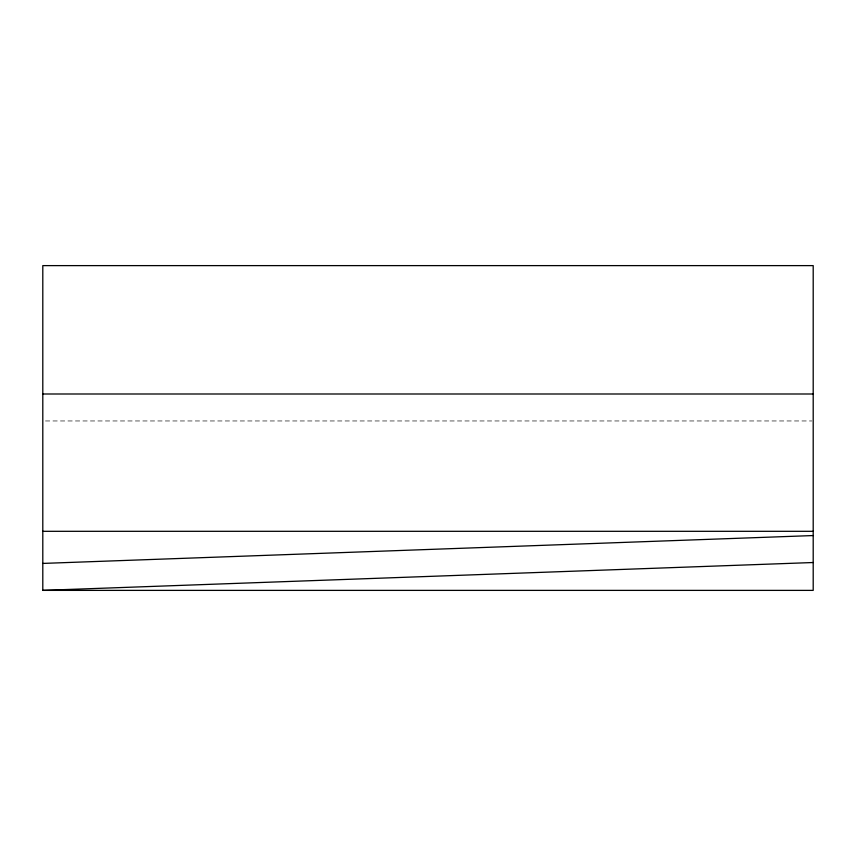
<?xml version="1.0" encoding="UTF-8"?>
<svg xmlns="http://www.w3.org/2000/svg" width="856" height="856" viewBox="0 0 856 856"><rect width="100%" height="100%" fill="white"/><g stroke="black" fill="none" stroke-linecap="round" stroke-linejoin="round"><path stroke-width="0.64" stroke-dasharray="4.28 3.21" d="M45.475 420.959L811.863 420.959"/><path stroke-width="1.28" d="M42.8 563.419L813.2 535.556M42.8 590.383L813.2 590.383L813.2 265.617L42.8 265.617L42.8 590.383L813.2 562.52M42.8 393.995L813.2 393.995M42.8 531.309L813.2 531.309"/></g></svg>
